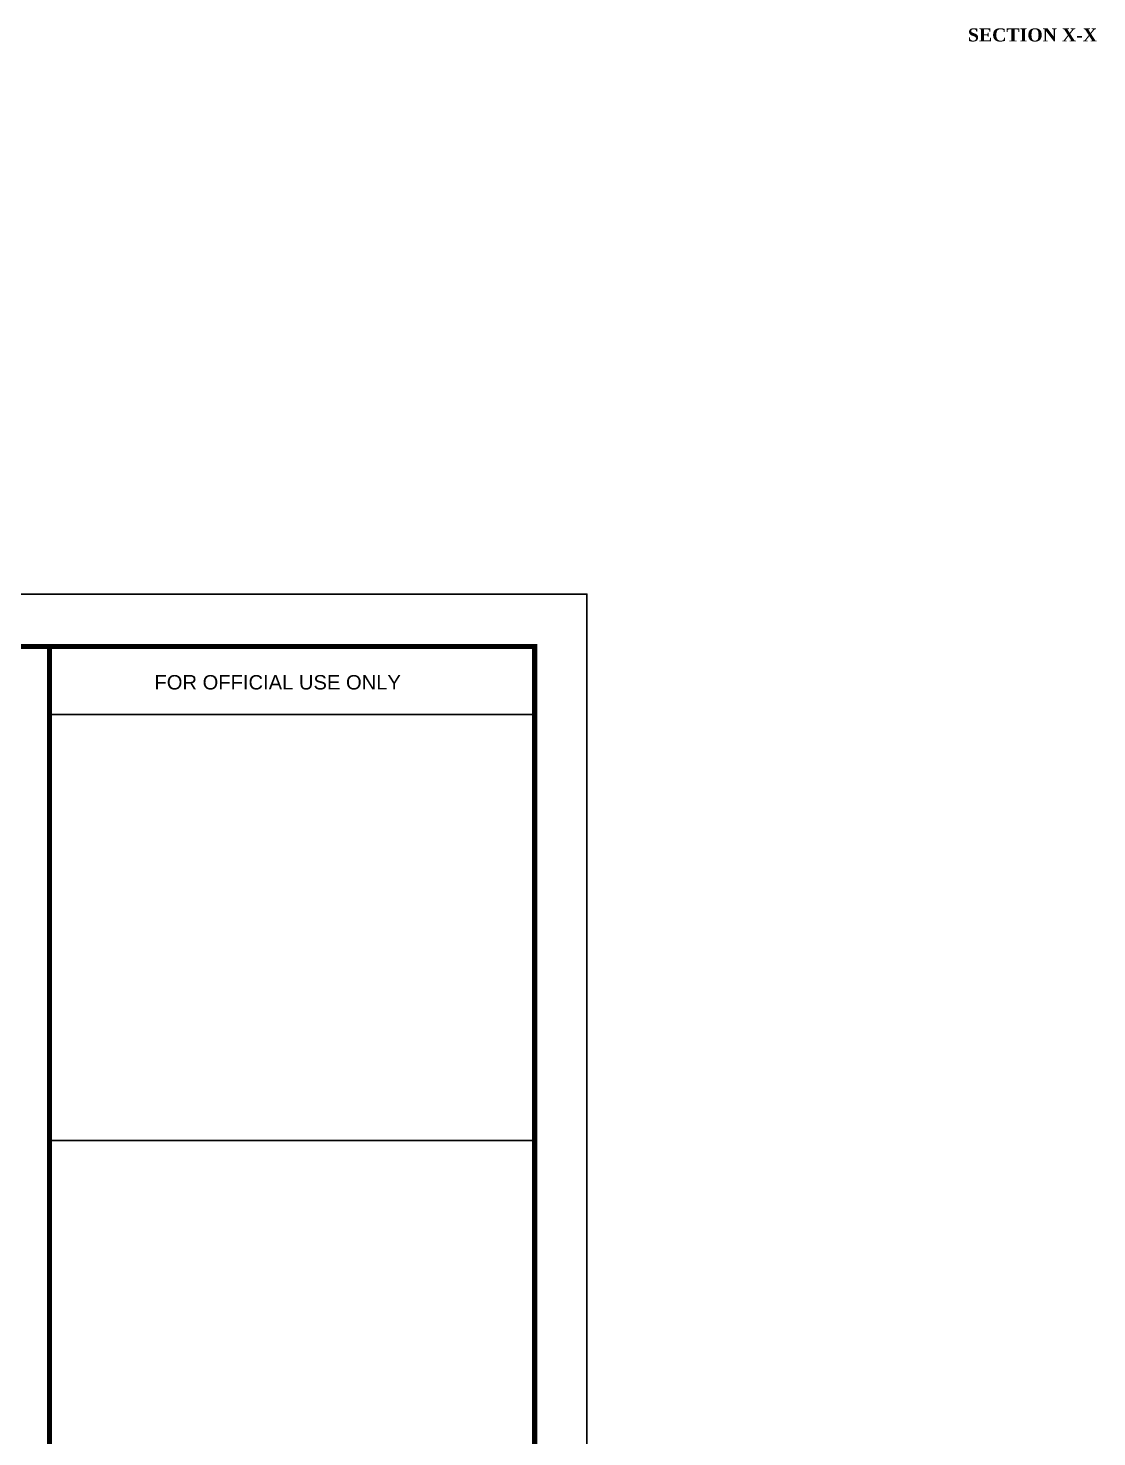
# Model space of a CAD drawing. Header units: inches. Extents: x -4737 to 13205, y 2479 to 13285.
# Drawn here: x -1844 to -864, y 8489 to 9781 of the extents above; entities that cross this region are included whole.
import ezdxf

# ---------------------------------------------------------------- set-up
doc = ezdxf.new("R2010")
doc.units = ezdxf.units.IN
doc.header["$MEASUREMENT"] = 0
doc.layers.add('ns_TEXT', color=7, linetype='Continuous', lineweight=13)
doc.styles.get("Standard").update_dxf_attribs({"font": 'arial.ttf'})
doc.styles.add('titles', font='arial.ttf')

msp = doc.modelspace()

# ---------------------------------------------------------------- linework, layer by layer
for p, q in [((-1824.1, 9151.4), (-1379.5, 9151.4)), ((-1824.1, 8761.1), (-1379.5, 8761.1))]:
    msp.add_line(p, q)
msp.add_lwpolyline([(-4506.3, 7016.8), (-4506.3, 9261.9), (-1331.5, 9261.9), (-1331.5, 7016.8)], close=True)
at = {"const_width": 4.8}
msp.add_lwpolyline([(-1379.5, 7064.8), (-1379.5, 9213.9), (-4362.3, 9213.9), (-4362.3, 7064.8)], close=True, dxfattribs=at)
msp.add_lwpolyline([(-1824.1, 7064.8), (-1824.1, 9213.9)], dxfattribs=at)

# ---------------------------------------------------------------- texts
at = {"insert": (-1727.9, 9187.7), "char_height": 13.228, "attachment_point": 1, "style": 'titles'}
msp.add_mtext('FOR OFFICIAL USE ONLY', dxfattribs=at)
at = {"layer": 'ns_TEXT', "insert": (-1112.8, 9780.6), "char_height": 14.4, "attachment_point": 1}
msp.add_mtext_dynamic_manual_height_columns('\\pi130.56653;{\\fTimes New Roman|b1|i0|c0|p18;\\H0.83333x;SECTION X-X}', width=376.026, gutter_width=72, heights=[72.6], dxfattribs=at)

doc.saveas('drawing.dxf')
